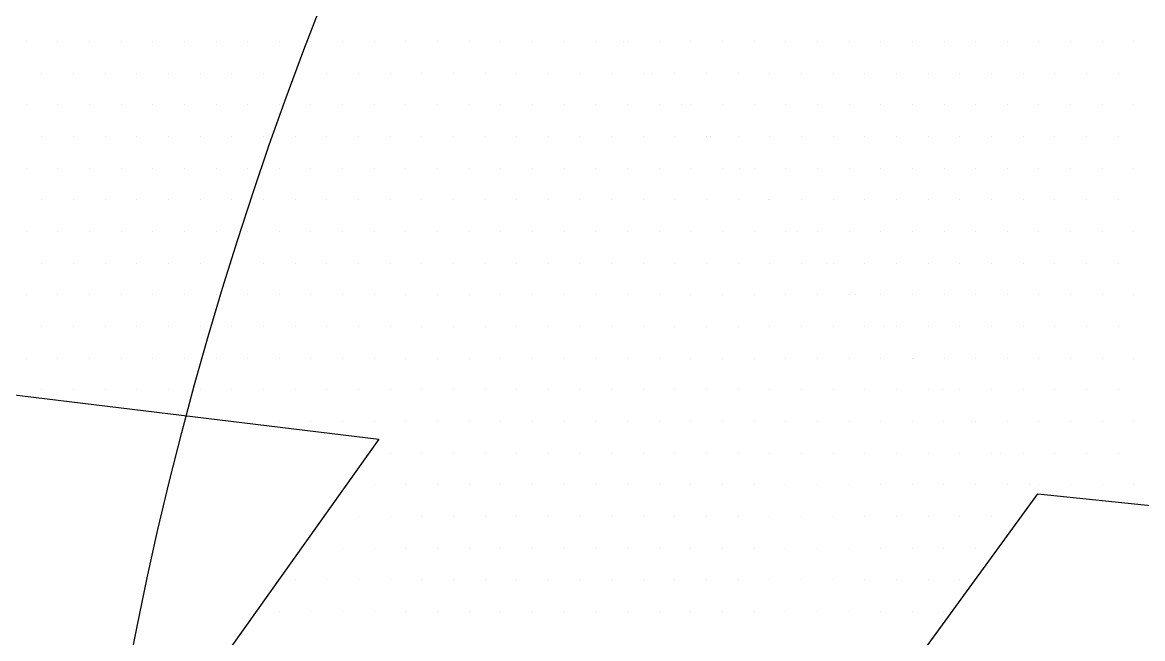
# Model space of a CAD drawing. Header units: metres. Extents: x 9606 to 9900, y 4805 to 4952.
# Drawn here: x 9830.8874 to 9831.277, y 4846.1095 to 4846.3238 of the extents above; entities that cross this region are included whole.
import ezdxf

# ---------------------------------------------------------------- set-up
doc = ezdxf.new("R2010")
doc.units = ezdxf.units.M
doc.header["$LTSCALE"] = 2
doc.linetypes.add('CACHEX2', pattern=[0.75, 0.5, -0.25])
for name, color, linetype in [('CARTOUCHE', 7, 'Continuous'), ('LOGO', 4, 'Continuous'), ('rosace', 7, 'Continuous')]:
    doc.layers.add(name, color=color, linetype=linetype)

# ---------------------------------------------------------------- blocks, each defined once
blk = doc.blocks.new('A$C715108E3')
at = {"layer": 'LOGO', "color": 131}
for p, q in [((-20.065, -10.3954), (-20.065, -10.3954)), ((-19.9737, -10.3954), (-19.9737, -10.3954)), ((-19.8817, -10.3954), (-19.8817, -10.3954)), ((-19.7897, -10.3954), (-19.7897, -10.3954)), ((-19.6979, -10.3954), (-19.6979, -10.3954)), ((-19.6068, -10.3954), (-19.6068, -10.3954)), ((-19.5146, -10.3954), (-19.5146, -10.3954)), ((-19.4228, -10.3954), (-19.4228, -10.3954)), ((-19.3317, -10.3954), (-19.3317, -10.3954)), ((-19.2397, -10.3954), (-19.2397, -10.3954)), ((-19.1476, -10.3954), (-19.1476, -10.3954)), ((-19.0564, -10.3954), (-19.0564, -10.3954)), ((-18.9643, -10.3954), (-18.9643, -10.3954)), ((-18.8725, -10.3954), (-18.8725, -10.3954)), ((-18.7811, -10.3954), (-18.7811, -10.3954)), ((-18.689, -10.3954), (-18.689, -10.3954)), ((-18.5974, -10.3954), (-18.5974, -10.3954)), ((-18.5054, -10.3954), (-18.5054, -10.3954)), ((-18.4141, -10.3954), (-18.4141, -10.3954)), ((-18.3341, -10.3952), (-18.3341, -10.3952)), ((-18.3223, -10.3952), (-18.3223, -10.3952)), ((-18.2302, -10.3952), (-18.2302, -10.3952)), ((-18.139, -10.3952), (-18.139, -10.3952)), ((-18.047, -10.3952), (-18.047, -10.3952)), ((-17.9549, -10.3952), (-17.9549, -10.3952)), ((-17.8637, -10.3952), (-17.8637, -10.3952)), ((-17.7716, -10.3952), (-17.7716, -10.3952)), ((-17.6798, -10.3952), (-17.6798, -10.3952)), ((-17.588, -10.3952), (-17.588, -10.3952)), ((-17.4965, -10.3952), (-17.4965, -10.3952)), ((-17.4047, -10.3952), (-17.4047, -10.3952)), ((-17.3129, -10.3952), (-17.3129, -10.3952)), ((-17.2214, -10.3952), (-17.2214, -10.3952)), ((-17.1296, -10.3952), (-17.1296, -10.3952)), ((-17.0377, -10.3952), (-17.0377, -10.3952)), ((-16.9463, -10.3952), (-16.9463, -10.3952)), ((-16.8544, -10.3952), (-16.8544, -10.3952)), ((-20.0195, -10.4878), (-20.0195, -10.4878)), ((-19.9275, -10.4878), (-19.9275, -10.4878)), ((-19.8354, -10.4878), (-19.8354, -10.4878)), ((-19.7444, -10.4878), (-19.7444, -10.4878)), ((-19.6525, -10.4878), (-19.6525, -10.4878)), ((-19.5605, -10.4878), (-19.5605, -10.4878)), ((-19.4689, -10.4878), (-19.4689, -10.4878)), ((-19.377, -10.4878), (-19.377, -10.4878)), ((-19.2852, -10.4878), (-19.2852, -10.4878)), ((-19.1939, -10.4878), (-19.1939, -10.4878)), ((-19.1019, -10.4878), (-19.1019, -10.4878)), ((-19.0099, -10.4878), (-19.0099, -10.4878)), ((-18.9186, -10.4878), (-18.9186, -10.4878)), ((-18.8268, -10.4878), (-18.8268, -10.4878)), ((-18.7349, -10.4878), (-18.7349, -10.4878)), ((-18.6429, -10.4878), (-18.6429, -10.4878)), ((-18.5517, -10.4878), (-18.5517, -10.4878)), ((-18.4598, -10.4878), (-18.4598, -10.4878)), ((-18.3678, -10.4878), (-18.3678, -10.4878)), ((-18.2765, -10.4878), (-18.2765, -10.4878)), ((-18.2503, -10.4878), (-18.2503, -10.4878)), ((-18.1845, -10.4878), (-18.1845, -10.4878)), ((-18.0925, -10.4878), (-18.0925, -10.4878)), ((-18.0012, -10.4878), (-18.0012, -10.4878)), ((-17.9092, -10.4878), (-17.9092, -10.4878)), ((-17.8174, -10.4878), (-17.8174, -10.4878)), ((-17.7263, -10.4878), (-17.7263, -10.4878)), ((-17.6341, -10.4878), (-17.6341, -10.4878)), ((-17.5424, -10.4878), (-17.5424, -10.4878)), ((-17.4504, -10.4878), (-17.4504, -10.4878)), ((-17.3591, -10.4878), (-17.3591, -10.4878)), ((-17.2671, -10.4878), (-17.2671, -10.4878)), ((-17.1753, -10.4878), (-17.1753, -10.4878)), ((-17.0842, -10.4878), (-17.0842, -10.4878)), ((-16.992, -10.4878), (-16.992, -10.4878)), ((-16.9002, -10.4878), (-16.9002, -10.4878)), ((-20.065, -10.5791), (-20.065, -10.5791)), ((-19.9737, -10.5791), (-19.9737, -10.5791)), ((-19.8817, -10.5791), (-19.8817, -10.5791)), ((-19.7897, -10.5791), (-19.7897, -10.5791)), ((-19.6979, -10.5791), (-19.6979, -10.5791)), ((-19.6068, -10.5791), (-19.6068, -10.5791)), ((-19.5146, -10.5791), (-19.5146, -10.5791)), ((-19.4228, -10.5791), (-19.4228, -10.5791)), ((-19.3317, -10.5791), (-19.3317, -10.5791)), ((-19.2397, -10.5791), (-19.2397, -10.5791)), ((-19.1476, -10.5791), (-19.1476, -10.5791)), ((-19.0564, -10.5791), (-19.0564, -10.5791)), ((-18.9643, -10.5791), (-18.9643, -10.5791)), ((-18.8725, -10.5791), (-18.8725, -10.5791)), ((-18.7811, -10.5791), (-18.7811, -10.5791)), ((-18.689, -10.5791), (-18.689, -10.5791)), ((-18.5974, -10.5791), (-18.5974, -10.5791)), ((-18.5054, -10.5791), (-18.5054, -10.5791)), ((-18.4141, -10.5791), (-18.4141, -10.5791)), ((-18.3221, -10.5791), (-18.3221, -10.5791)), ((-18.2301, -10.5791), (-18.2301, -10.5791)), ((-18.1661, -10.5791), (-18.1661, -10.5791)), ((-18.139, -10.5791), (-18.139, -10.5791)), ((-18.047, -10.5791), (-18.047, -10.5791)), ((-17.9549, -10.5791), (-17.9549, -10.5791)), ((-17.8637, -10.5791), (-17.8637, -10.5791)), ((-17.7716, -10.5791), (-17.7716, -10.5791)), ((-17.6798, -10.5791), (-17.6798, -10.5791)), ((-17.588, -10.5791), (-17.588, -10.5791)), ((-17.4965, -10.5791), (-17.4965, -10.5791)), ((-17.4047, -10.5791), (-17.4047, -10.5791)), ((-17.3129, -10.5791), (-17.3129, -10.5791)), ((-17.2214, -10.5791), (-17.2214, -10.5791)), ((-17.1296, -10.5791), (-17.1296, -10.5791)), ((-17.0377, -10.5791), (-17.0377, -10.5791)), ((-16.9463, -10.5791), (-16.9463, -10.5791)), ((-16.8544, -10.5791), (-16.8544, -10.5791)), ((-20.0195, -10.6704), (-20.0195, -10.6704)), ((-19.9275, -10.6704), (-19.9275, -10.6704)), ((-19.8354, -10.6704), (-19.8354, -10.6704)), ((-19.7444, -10.6704), (-19.7444, -10.6704)), ((-19.6525, -10.6704), (-19.6525, -10.6704)), ((-19.5605, -10.6704), (-19.5605, -10.6704)), ((-19.4689, -10.6704), (-19.4689, -10.6704)), ((-19.377, -10.6704), (-19.377, -10.6704)), ((-19.2852, -10.6704), (-19.2852, -10.6704)), ((-19.1939, -10.6704), (-19.1939, -10.6704)), ((-19.1019, -10.6704), (-19.1019, -10.6704)), ((-19.0099, -10.6704), (-19.0099, -10.6704)), ((-18.9186, -10.6704), (-18.9186, -10.6704)), ((-18.8268, -10.6704), (-18.8268, -10.6704)), ((-18.7349, -10.6704), (-18.7349, -10.6704)), ((-18.6429, -10.6704), (-18.6429, -10.6704)), ((-18.5517, -10.6704), (-18.5517, -10.6704)), ((-18.4598, -10.6704), (-18.4598, -10.6704)), ((-18.3678, -10.6704), (-18.3678, -10.6704)), ((-18.2765, -10.6704), (-18.2765, -10.6704)), ((-18.1847, -10.6704), (-18.1847, -10.6704)), ((-18.0929, -10.6704), (-18.0929, -10.6704)), ((-18.0824, -10.6702), (-18.0824, -10.6702)), ((-18.0012, -10.6702), (-18.0012, -10.6702)), ((-17.9092, -10.6702), (-17.9092, -10.6702)), ((-17.8174, -10.6702), (-17.8174, -10.6702)), ((-17.7263, -10.6702), (-17.7263, -10.6702)), ((-17.6341, -10.6702), (-17.6341, -10.6702)), ((-17.5424, -10.6702), (-17.5424, -10.6702)), ((-17.4504, -10.6702), (-17.4504, -10.6702)), ((-17.3591, -10.6702), (-17.3591, -10.6702)), ((-17.2671, -10.6702), (-17.2671, -10.6702)), ((-17.1753, -10.6702), (-17.1753, -10.6702)), ((-17.0842, -10.6702), (-17.0842, -10.6702)), ((-16.992, -10.6702), (-16.992, -10.6702)), ((-16.9002, -10.6702), (-16.9002, -10.6702)), ((-20.065, -10.7631), (-20.065, -10.7631)), ((-19.9737, -10.7631), (-19.9737, -10.7631)), ((-19.8817, -10.7631), (-19.8817, -10.7631)), ((-19.7897, -10.7631), (-19.7897, -10.7631)), ((-19.6979, -10.7631), (-19.6979, -10.7631)), ((-19.6068, -10.7631), (-19.6068, -10.7631)), ((-19.5146, -10.7631), (-19.5146, -10.7631)), ((-19.4228, -10.7631), (-19.4228, -10.7631)), ((-19.3317, -10.7631), (-19.3317, -10.7631)), ((-19.2397, -10.7631), (-19.2397, -10.7631)), ((-19.1476, -10.7631), (-19.1476, -10.7631)), ((-19.0564, -10.7631), (-19.0564, -10.7631)), ((-18.9643, -10.7631), (-18.9643, -10.7631)), ((-18.8725, -10.7631), (-18.8725, -10.7631)), ((-18.7811, -10.7631), (-18.7811, -10.7631)), ((-18.689, -10.7631), (-18.689, -10.7631)), ((-18.5974, -10.7631), (-18.5974, -10.7631)), ((-18.5054, -10.7631), (-18.5054, -10.7631)), ((-18.4141, -10.7631), (-18.4141, -10.7631)), ((-18.3221, -10.7631), (-18.3221, -10.7631)), ((-18.2301, -10.7631), (-18.2301, -10.7631)), ((-18.139, -10.7631), (-18.139, -10.7631)), ((-18.0468, -10.7631), (-18.0468, -10.7631)), ((-17.998, -10.763), (-17.998, -10.763)), ((-17.9549, -10.763), (-17.9549, -10.763)), ((-17.8637, -10.763), (-17.8637, -10.763)), ((-17.7716, -10.763), (-17.7716, -10.763)), ((-17.6798, -10.763), (-17.6798, -10.763)), ((-17.588, -10.763), (-17.588, -10.763)), ((-17.4965, -10.763), (-17.4965, -10.763)), ((-17.4047, -10.763), (-17.4047, -10.763)), ((-17.3129, -10.763), (-17.3129, -10.763)), ((-17.2214, -10.763), (-17.2214, -10.763)), ((-17.1296, -10.763), (-17.1296, -10.763)), ((-17.0377, -10.763), (-17.0377, -10.763)), ((-16.9463, -10.763), (-16.9463, -10.763)), ((-16.8544, -10.763), (-16.8544, -10.763)), ((-20.0195, -10.8544), (-20.0195, -10.8544)), ((-19.9275, -10.8544), (-19.9275, -10.8544)), ((-19.8354, -10.8544), (-19.8354, -10.8544)), ((-19.7444, -10.8544), (-19.7444, -10.8544)), ((-19.6525, -10.8544), (-19.6525, -10.8544)), ((-19.5605, -10.8544), (-19.5605, -10.8544)), ((-19.4689, -10.8544), (-19.4689, -10.8544)), ((-19.377, -10.8544), (-19.377, -10.8544)), ((-19.2852, -10.8544), (-19.2852, -10.8544)), ((-19.1939, -10.8544), (-19.1939, -10.8544)), ((-19.1019, -10.8544), (-19.1019, -10.8544)), ((-19.0099, -10.8544), (-19.0099, -10.8544)), ((-18.9186, -10.8544), (-18.9186, -10.8544)), ((-18.8268, -10.8544), (-18.8268, -10.8544)), ((-18.7349, -10.8544), (-18.7349, -10.8544)), ((-18.6429, -10.8544), (-18.6429, -10.8544)), ((-18.5517, -10.8544), (-18.5517, -10.8544)), ((-18.4598, -10.8544), (-18.4598, -10.8544)), ((-18.3678, -10.8544), (-18.3678, -10.8544)), ((-18.2765, -10.8544), (-18.2765, -10.8544)), ((-18.1847, -10.8544), (-18.1847, -10.8544)), ((-18.0929, -10.8544), (-18.0929, -10.8544)), ((-18.0014, -10.8544), (-18.0014, -10.8544)), ((-17.9137, -10.8542), (-17.9137, -10.8542)), ((-17.9092, -10.8542), (-17.9092, -10.8542)), ((-17.8174, -10.8542), (-17.8174, -10.8542)), ((-17.7263, -10.8542), (-17.7263, -10.8542)), ((-17.6341, -10.8542), (-17.6341, -10.8542)), ((-17.5424, -10.8542), (-17.5424, -10.8542)), ((-17.4504, -10.8542), (-17.4504, -10.8542)), ((-17.3591, -10.8542), (-17.3591, -10.8542)), ((-17.2671, -10.8542), (-17.2671, -10.8542)), ((-17.1753, -10.8542), (-17.1753, -10.8542)), ((-17.0842, -10.8542), (-17.0842, -10.8542)), ((-16.992, -10.8542), (-16.992, -10.8542)), ((-16.9002, -10.8542), (-16.9002, -10.8542)), ((-20.065, -10.9455), (-20.065, -10.9455)), ((-19.9737, -10.9455), (-19.9737, -10.9455)), ((-19.8817, -10.9455), (-19.8817, -10.9455)), ((-19.7897, -10.9455), (-19.7897, -10.9455)), ((-19.6979, -10.9455), (-19.6979, -10.9455)), ((-19.6068, -10.9455), (-19.6068, -10.9455)), ((-19.5146, -10.9455), (-19.5146, -10.9455)), ((-19.4228, -10.9455), (-19.4228, -10.9455)), ((-19.3317, -10.9455), (-19.3317, -10.9455)), ((-19.2397, -10.9455), (-19.2397, -10.9455)), ((-19.1476, -10.9455), (-19.1476, -10.9455)), ((-19.0564, -10.9455), (-19.0564, -10.9455)), ((-18.9643, -10.9455), (-18.9643, -10.9455)), ((-18.8725, -10.9455), (-18.8725, -10.9455)), ((-18.7811, -10.9455), (-18.7811, -10.9455)), ((-18.689, -10.9455), (-18.689, -10.9455)), ((-18.5974, -10.9455), (-18.5974, -10.9455)), ((-18.5054, -10.9455), (-18.5054, -10.9455)), ((-18.4141, -10.9455), (-18.4141, -10.9455)), ((-18.3221, -10.9455), (-18.3221, -10.9455)), ((-18.2301, -10.9455), (-18.2301, -10.9455)), ((-18.139, -10.9455), (-18.139, -10.9455)), ((-18.0468, -10.9455), (-18.0468, -10.9455)), ((-17.9549, -10.9455), (-17.9549, -10.9455)), ((-17.8639, -10.9455), (-17.8639, -10.9455)), ((-17.8301, -10.9455), (-17.8301, -10.9455)), ((-17.7716, -10.9455), (-17.7716, -10.9455)), ((-17.6798, -10.9455), (-17.6798, -10.9455)), ((-17.588, -10.9455), (-17.588, -10.9455)), ((-17.4965, -10.9455), (-17.4965, -10.9455)), ((-17.4047, -10.9455), (-17.4047, -10.9455)), ((-17.3129, -10.9455), (-17.3129, -10.9455)), ((-17.2214, -10.9455), (-17.2214, -10.9455)), ((-17.1296, -10.9455), (-17.1296, -10.9455)), ((-17.0377, -10.9455), (-17.0377, -10.9455)), ((-16.9463, -10.9455), (-16.9463, -10.9455)), ((-16.8544, -10.9455), (-16.8544, -10.9455)), ((-20.0195, -11.0383), (-20.0195, -11.0383)), ((-19.9275, -11.0383), (-19.9275, -11.0383)), ((-19.8354, -11.0383), (-19.8354, -11.0383)), ((-19.7444, -11.0383), (-19.7444, -11.0383)), ((-19.6525, -11.0383), (-19.6525, -11.0383)), ((-19.5605, -11.0383), (-19.5605, -11.0383)), ((-19.4689, -11.0383), (-19.4689, -11.0383)), ((-19.377, -11.0383), (-19.377, -11.0383)), ((-19.2852, -11.0383), (-19.2852, -11.0383)), ((-19.1939, -11.0383), (-19.1939, -11.0383)), ((-19.1019, -11.0383), (-19.1019, -11.0383)), ((-19.0099, -11.0383), (-19.0099, -11.0383)), ((-18.9186, -11.0383), (-18.9186, -11.0383)), ((-18.8268, -11.0383), (-18.8268, -11.0383)), ((-18.7349, -11.0383), (-18.7349, -11.0383)), ((-18.6429, -11.0383), (-18.6429, -11.0383)), ((-18.5517, -11.0383), (-18.5517, -11.0383)), ((-18.4598, -11.0383), (-18.4598, -11.0383)), ((-18.3678, -11.0383), (-18.3678, -11.0383)), ((-18.2765, -11.0383), (-18.2765, -11.0383)), ((-18.1847, -11.0383), (-18.1847, -11.0383)), ((-18.0929, -11.0383), (-18.0929, -11.0383)), ((-18.0014, -11.0383), (-18.0014, -11.0383)), ((-17.9096, -11.0383), (-17.9096, -11.0383)), ((-17.8176, -11.0383), (-17.8176, -11.0383)), ((-17.7458, -11.0383), (-17.7458, -11.0383)), ((-17.7263, -11.0383), (-17.7263, -11.0383)), ((-17.6341, -11.0383), (-17.6341, -11.0383)), ((-17.5424, -11.0383), (-17.5424, -11.0383)), ((-17.4504, -11.0383), (-17.4504, -11.0383)), ((-17.3591, -11.0383), (-17.3591, -11.0383)), ((-17.2671, -11.0383), (-17.2671, -11.0383)), ((-17.1753, -11.0383), (-17.1753, -11.0383)), ((-17.0842, -11.0383), (-17.0842, -11.0383)), ((-16.992, -11.0383), (-16.992, -11.0383)), ((-16.9002, -11.0383), (-16.9002, -11.0383)), ((-20.065, -11.1293), (-20.065, -11.1293)), ((-19.9737, -11.1293), (-19.9737, -11.1293)), ((-19.8817, -11.1293), (-19.8817, -11.1293)), ((-19.7897, -11.1293), (-19.7897, -11.1293)), ((-19.6979, -11.1293), (-19.6979, -11.1293)), ((-19.6068, -11.1293), (-19.6068, -11.1293)), ((-19.5146, -11.1293), (-19.5146, -11.1293)), ((-19.4228, -11.1293), (-19.4228, -11.1293)), ((-19.3317, -11.1293), (-19.3317, -11.1293)), ((-19.2397, -11.1293), (-19.2397, -11.1293)), ((-19.1476, -11.1293), (-19.1476, -11.1293)), ((-19.0564, -11.1293), (-19.0564, -11.1293)), ((-18.9643, -11.1293), (-18.9643, -11.1293)), ((-18.8725, -11.1293), (-18.8725, -11.1293)), ((-18.7811, -11.1293), (-18.7811, -11.1293)), ((-18.689, -11.1293), (-18.689, -11.1293)), ((-18.5974, -11.1293), (-18.5974, -11.1293)), ((-18.5054, -11.1293), (-18.5054, -11.1293)), ((-18.4141, -11.1293), (-18.4141, -11.1293)), ((-18.3221, -11.1293), (-18.3221, -11.1293)), ((-18.2301, -11.1293), (-18.2301, -11.1293)), ((-18.139, -11.1293), (-18.139, -11.1293)), ((-18.0468, -11.1293), (-18.0468, -11.1293)), ((-17.9549, -11.1293), (-17.9549, -11.1293)), ((-17.8639, -11.1293), (-17.8639, -11.1293)), ((-17.7718, -11.1293), (-17.7718, -11.1293)), ((-17.68, -11.1293), (-17.68, -11.1293)), ((-17.662, -11.1293), (-17.662, -11.1293)), ((-17.588, -11.1293), (-17.588, -11.1293)), ((-17.4965, -11.1293), (-17.4965, -11.1293)), ((-17.4047, -11.1293), (-17.4047, -11.1293)), ((-17.3129, -11.1293), (-17.3129, -11.1293)), ((-17.2214, -11.1293), (-17.2214, -11.1293)), ((-17.1296, -11.1293), (-17.1296, -11.1293)), ((-17.0377, -11.1293), (-17.0377, -11.1293)), ((-16.9463, -11.1293), (-16.9463, -11.1293)), ((-16.8544, -11.1293), (-16.8544, -11.1293)), ((-20.0195, -11.2208), (-20.0195, -11.2208)), ((-19.9275, -11.2208), (-19.9275, -11.2208)), ((-19.8354, -11.2208), (-19.8354, -11.2208)), ((-19.7444, -11.2208), (-19.7444, -11.2208)), ((-19.6525, -11.2208), (-19.6525, -11.2208)), ((-19.5605, -11.2208), (-19.5605, -11.2208)), ((-19.4689, -11.2208), (-19.4689, -11.2208)), ((-19.377, -11.2208), (-19.377, -11.2208)), ((-19.2852, -11.2208), (-19.2852, -11.2208)), ((-19.1939, -11.2208), (-19.1939, -11.2208)), ((-19.1019, -11.2208), (-19.1019, -11.2208)), ((-19.0099, -11.2208), (-19.0099, -11.2208)), ((-18.9186, -11.2208), (-18.9186, -11.2208)), ((-18.8268, -11.2208), (-18.8268, -11.2208)), ((-18.7349, -11.2208), (-18.7349, -11.2208)), ((-18.6429, -11.2208), (-18.6429, -11.2208)), ((-18.5517, -11.2208), (-18.5517, -11.2208)), ((-18.4598, -11.2208), (-18.4598, -11.2208)), ((-18.3678, -11.2208), (-18.3678, -11.2208)), ((-18.2765, -11.2208), (-18.2765, -11.2208)), ((-18.1847, -11.2208), (-18.1847, -11.2208)), ((-18.0929, -11.2208), (-18.0929, -11.2208)), ((-18.0014, -11.2208), (-18.0014, -11.2208)), ((-17.9096, -11.2208), (-17.9096, -11.2208)), ((-17.8176, -11.2208), (-17.8176, -11.2208)), ((-17.7263, -11.2208), (-17.7263, -11.2208)), ((-17.6341, -11.2208), (-17.6341, -11.2208)), ((-17.5779, -11.2208), (-17.5779, -11.2208)), ((-17.5424, -11.2208), (-17.5424, -11.2208)), ((-17.4504, -11.2208), (-17.4504, -11.2208)), ((-17.3591, -11.2208), (-17.3591, -11.2208)), ((-17.2671, -11.2208), (-17.2671, -11.2208)), ((-17.1753, -11.2208), (-17.1753, -11.2208)), ((-17.0842, -11.2208), (-17.0842, -11.2208)), ((-16.992, -11.2208), (-16.992, -11.2208)), ((-16.9002, -11.2208), (-16.9002, -11.2208)), ((-20.065, -11.3132), (-20.065, -11.3132)), ((-19.9737, -11.3132), (-19.9737, -11.3132)), ((-19.8817, -11.3132), (-19.8817, -11.3132)), ((-19.7897, -11.3132), (-19.7897, -11.3132)), ((-19.6979, -11.3132), (-19.6979, -11.3132)), ((-19.6068, -11.3132), (-19.6068, -11.3132)), ((-19.5146, -11.3132), (-19.5146, -11.3132)), ((-19.4228, -11.3132), (-19.4228, -11.3132)), ((-19.3317, -11.3132), (-19.3317, -11.3132)), ((-19.2397, -11.3132), (-19.2397, -11.3132)), ((-19.1476, -11.3132), (-19.1476, -11.3132)), ((-19.0564, -11.3132), (-19.0564, -11.3132)), ((-18.9643, -11.3132), (-18.9643, -11.3132)), ((-18.8725, -11.3132), (-18.8725, -11.3132)), ((-18.7811, -11.3132), (-18.7811, -11.3132)), ((-18.689, -11.3132), (-18.689, -11.3132)), ((-18.5974, -11.3132), (-18.5974, -11.3132)), ((-18.5054, -11.3132), (-18.5054, -11.3132)), ((-18.4141, -11.3132), (-18.4141, -11.3132)), ((-18.3221, -11.3132), (-18.3221, -11.3132)), ((-18.2301, -11.3132), (-18.2301, -11.3132)), ((-18.139, -11.3132), (-18.139, -11.3132)), ((-18.0468, -11.3132), (-18.0468, -11.3132)), ((-17.9549, -11.3132), (-17.9549, -11.3132)), ((-17.8639, -11.3132), (-17.8639, -11.3132)), ((-17.7718, -11.3132), (-17.7718, -11.3132)), ((-17.68, -11.3132), (-17.68, -11.3132)), ((-17.588, -11.3132), (-17.588, -11.3132)), ((-17.4967, -11.3132), (-17.4967, -11.3132)), ((-17.4939, -11.3132), (-17.4939, -11.3132)), ((-17.4047, -11.3132), (-17.4047, -11.3132)), ((-17.3129, -11.3132), (-17.3129, -11.3132)), ((-17.2214, -11.3132), (-17.2214, -11.3132)), ((-17.1296, -11.3132), (-17.1296, -11.3132)), ((-17.0377, -11.3132), (-17.0377, -11.3132)), ((-16.9463, -11.3132), (-16.9463, -11.3132)), ((-16.8544, -11.3132), (-16.8544, -11.3132)), ((-20.0195, -11.4045), (-20.0195, -11.4045)), ((-19.9275, -11.4045), (-19.9275, -11.4045)), ((-19.8354, -11.4045), (-19.8354, -11.4045)), ((-19.7444, -11.4045), (-19.7444, -11.4045)), ((-19.6525, -11.4045), (-19.6525, -11.4045)), ((-19.5605, -11.4045), (-19.5605, -11.4045)), ((-19.4689, -11.4045), (-19.4689, -11.4045)), ((-19.377, -11.4045), (-19.377, -11.4045)), ((-19.2852, -11.4045), (-19.2852, -11.4045)), ((-19.1939, -11.4045), (-19.1939, -11.4045)), ((-19.1019, -11.4045), (-19.1019, -11.4045)), ((-19.0099, -11.4045), (-19.0099, -11.4045)), ((-18.9186, -11.4045), (-18.9186, -11.4045)), ((-18.8268, -11.4045), (-18.8268, -11.4045)), ((-18.7349, -11.4045), (-18.7349, -11.4045)), ((-18.6429, -11.4045), (-18.6429, -11.4045)), ((-18.5517, -11.4045), (-18.5517, -11.4045)), ((-18.4598, -11.4045), (-18.4598, -11.4045)), ((-18.3678, -11.4045), (-18.3678, -11.4045)), ((-18.2765, -11.4045), (-18.2765, -11.4045)), ((-18.1847, -11.4045), (-18.1847, -11.4045)), ((-18.0929, -11.4045), (-18.0929, -11.4045)), ((-18.0014, -11.4045), (-18.0014, -11.4045)), ((-17.9096, -11.4045), (-17.9096, -11.4045)), ((-17.8176, -11.4045), (-17.8176, -11.4045)), ((-17.7263, -11.4045), (-17.7263, -11.4045)), ((-17.6341, -11.4045), (-17.6341, -11.4045)), ((-17.5422, -11.4045), (-17.5422, -11.4045)), ((-17.4504, -11.4045), (-17.4504, -11.4045)), ((-17.4096, -11.4048), (-17.4096, -11.4048)), ((-17.3591, -11.4048), (-17.3591, -11.4048)), ((-17.2671, -11.4048), (-17.2671, -11.4048)), ((-17.1753, -11.4048), (-17.1753, -11.4048)), ((-17.0842, -11.4048), (-17.0842, -11.4048)), ((-16.992, -11.4048), (-16.992, -11.4048)), ((-16.9002, -11.4048), (-16.9002, -11.4048)), ((-19.4647, -11.4959), (-19.4647, -11.4959)), ((-19.4228, -11.4959), (-19.4228, -11.4959)), ((-19.3317, -11.4959), (-19.3317, -11.4959)), ((-19.2397, -11.4959), (-19.2397, -11.4959)), ((-19.1476, -11.4959), (-19.1476, -11.4959)), ((-19.0564, -11.4959), (-19.0564, -11.4959)), ((-18.9643, -11.4959), (-18.9643, -11.4959)), ((-18.8725, -11.4959), (-18.8725, -11.4959)), ((-18.7811, -11.4959), (-18.7811, -11.4959)), ((-18.689, -11.4959), (-18.689, -11.4959)), ((-18.5974, -11.4959), (-18.5974, -11.4959)), ((-18.5054, -11.4959), (-18.5054, -11.4959)), ((-18.4141, -11.4959), (-18.4141, -11.4959)), ((-18.3221, -11.4959), (-18.3221, -11.4959)), ((-18.2301, -11.4959), (-18.2301, -11.4959)), ((-18.139, -11.4959), (-18.139, -11.4959)), ((-18.0468, -11.4959), (-18.0468, -11.4959)), ((-17.9549, -11.4959), (-17.9549, -11.4959)), ((-17.8639, -11.4959), (-17.8639, -11.4959)), ((-17.7718, -11.4959), (-17.7718, -11.4959)), ((-17.68, -11.4959), (-17.68, -11.4959)), ((-17.588, -11.4959), (-17.588, -11.4959)), ((-17.4967, -11.4959), (-17.4967, -11.4959)), ((-17.4051, -11.4959), (-17.4051, -11.4959)), ((-17.3252, -11.4959), (-17.3252, -11.4959)), ((-17.3129, -11.4959), (-17.3129, -11.4959)), ((-17.2214, -11.4959), (-17.2214, -11.4959)), ((-17.1296, -11.4959), (-17.1296, -11.4959)), ((-17.0377, -11.4959), (-17.0377, -11.4959)), ((-16.9463, -11.4959), (-16.9463, -11.4959)), ((-16.8544, -11.4959), (-16.8544, -11.4959)), ((-19.0715, -11.5885), (-19.0715, -11.5885)), ((-19.0099, -11.5885), (-19.0099, -11.5885)), ((-18.9186, -11.5885), (-18.9186, -11.5885)), ((-18.8268, -11.5885), (-18.8268, -11.5885)), ((-18.7349, -11.5885), (-18.7349, -11.5885)), ((-18.6429, -11.5885), (-18.6429, -11.5885)), ((-18.5517, -11.5885), (-18.5517, -11.5885)), ((-18.4598, -11.5885), (-18.4598, -11.5885)), ((-18.3678, -11.5885), (-18.3678, -11.5885)), ((-18.2765, -11.5885), (-18.2765, -11.5885)), ((-18.1847, -11.5885), (-18.1847, -11.5885)), ((-18.0929, -11.5885), (-18.0929, -11.5885)), ((-18.0014, -11.5885), (-18.0014, -11.5885)), ((-17.9096, -11.5885), (-17.9096, -11.5885)), ((-17.8176, -11.5885), (-17.8176, -11.5885)), ((-17.7263, -11.5885), (-17.7263, -11.5885)), ((-17.6341, -11.5885), (-17.6341, -11.5885)), ((-17.5422, -11.5885), (-17.5422, -11.5885)), ((-17.4504, -11.5885), (-17.4504, -11.5885)), ((-17.359, -11.5885), (-17.359, -11.5885)), ((-17.2671, -11.5885), (-17.2671, -11.5885)), ((-17.2416, -11.5885), (-17.2416, -11.5885)), ((-17.1753, -11.5885), (-17.1753, -11.5885)), ((-17.0842, -11.5885), (-17.0842, -11.5885)), ((-16.992, -11.5885), (-16.992, -11.5885)), ((-16.9002, -11.5885), (-16.9002, -11.5885)), ((-19.1369, -11.6798), (-19.1369, -11.6798)), ((-19.0564, -11.6798), (-19.0564, -11.6798)), ((-18.9643, -11.6798), (-18.9643, -11.6798)), ((-18.8725, -11.6798), (-18.8725, -11.6798)), ((-18.7811, -11.6798), (-18.7811, -11.6798)), ((-18.689, -11.6798), (-18.689, -11.6798)), ((-18.5974, -11.6798), (-18.5974, -11.6798)), ((-18.5054, -11.6798), (-18.5054, -11.6798)), ((-18.4141, -11.6798), (-18.4141, -11.6798)), ((-18.3221, -11.6798), (-18.3221, -11.6798)), ((-18.2301, -11.6798), (-18.2301, -11.6798)), ((-18.139, -11.6798), (-18.139, -11.6798)), ((-18.0468, -11.6798), (-18.0468, -11.6798)), ((-17.9549, -11.6798), (-17.9549, -11.6798)), ((-17.8639, -11.6798), (-17.8639, -11.6798)), ((-17.7718, -11.6798), (-17.7718, -11.6798)), ((-17.68, -11.6798), (-17.68, -11.6798)), ((-17.588, -11.6798), (-17.588, -11.6798)), ((-17.4967, -11.6798), (-17.4967, -11.6798)), ((-17.4051, -11.6798), (-17.4051, -11.6798)), ((-17.3129, -11.6798), (-17.3129, -11.6798)), ((-17.2214, -11.6798), (-17.2214, -11.6798)), ((-17.1573, -11.68), (-17.1573, -11.68)), ((-17.1296, -11.68), (-17.1296, -11.68)), ((-17.0377, -11.68), (-17.0377, -11.68)), ((-16.9463, -11.68), (-16.9463, -11.68)), ((-16.8544, -11.68), (-16.8544, -11.68)), ((-19.202, -11.7722), (-19.202, -11.7722)), ((-19.1939, -11.7722), (-19.1939, -11.7722)), ((-19.1019, -11.7722), (-19.1019, -11.7722)), ((-19.0099, -11.7722), (-19.0099, -11.7722)), ((-18.9186, -11.7722), (-18.9186, -11.7722)), ((-18.8268, -11.7722), (-18.8268, -11.7722)), ((-18.7349, -11.7722), (-18.7349, -11.7722)), ((-18.6429, -11.7722), (-18.6429, -11.7722)), ((-18.5517, -11.7722), (-18.5517, -11.7722)), ((-18.4598, -11.7722), (-18.4598, -11.7722)), ((-18.3678, -11.7722), (-18.3678, -11.7722)), ((-18.2765, -11.7722), (-18.2765, -11.7722)), ((-18.1847, -11.7722), (-18.1847, -11.7722)), ((-18.0929, -11.7722), (-18.0929, -11.7722)), ((-18.0014, -11.7722), (-18.0014, -11.7722)), ((-17.9096, -11.7722), (-17.9096, -11.7722)), ((-17.8176, -11.7722), (-17.8176, -11.7722)), ((-17.7263, -11.7722), (-17.7263, -11.7722)), ((-17.6341, -11.7722), (-17.6341, -11.7722)), ((-17.5422, -11.7722), (-17.5422, -11.7722)), ((-17.4504, -11.7722), (-17.4504, -11.7722)), ((-17.359, -11.7722), (-17.359, -11.7722)), ((-17.2671, -11.7722), (-17.2671, -11.7722)), ((-19.2672, -11.8636), (-19.2672, -11.8636)), ((-19.2397, -11.8636), (-19.2397, -11.8636)), ((-19.1476, -11.8636), (-19.1476, -11.8636)), ((-19.0564, -11.8636), (-19.0564, -11.8636)), ((-18.9643, -11.8636), (-18.9643, -11.8636)), ((-18.8725, -11.8636), (-18.8725, -11.8636)), ((-18.7811, -11.8636), (-18.7811, -11.8636)), ((-18.689, -11.8636), (-18.689, -11.8636)), ((-18.5974, -11.8636), (-18.5974, -11.8636)), ((-18.5054, -11.8636), (-18.5054, -11.8636)), ((-18.4141, -11.8636), (-18.4141, -11.8636)), ((-18.3221, -11.8636), (-18.3221, -11.8636)), ((-18.2301, -11.8636), (-18.2301, -11.8636)), ((-18.139, -11.8636), (-18.139, -11.8636)), ((-18.0468, -11.8636), (-18.0468, -11.8636)), ((-17.9549, -11.8636), (-17.9549, -11.8636)), ((-17.8639, -11.8636), (-17.8639, -11.8636)), ((-17.7718, -11.8636), (-17.7718, -11.8636)), ((-17.68, -11.8636), (-17.68, -11.8636)), ((-17.588, -11.8636), (-17.588, -11.8636)), ((-17.4967, -11.8636), (-17.4967, -11.8636)), ((-17.4051, -11.8636), (-17.4051, -11.8636)), ((-17.3129, -11.8636), (-17.3129, -11.8636)), ((-19.3328, -11.9553), (-19.3328, -11.9553)), ((-19.2852, -11.9553), (-19.2852, -11.9553)), ((-19.1939, -11.9553), (-19.1939, -11.9553)), ((-19.1019, -11.9553), (-19.1019, -11.9553)), ((-19.0099, -11.9553), (-19.0099, -11.9553)), ((-18.9186, -11.9553), (-18.9186, -11.9553)), ((-18.8268, -11.9553), (-18.8268, -11.9553)), ((-18.7349, -11.9553), (-18.7349, -11.9553)), ((-18.6429, -11.9553), (-18.6429, -11.9553)), ((-18.5517, -11.9553), (-18.5517, -11.9553)), ((-18.4598, -11.9553), (-18.4598, -11.9553)), ((-18.3678, -11.9553), (-18.3678, -11.9553)), ((-18.2765, -11.9553), (-18.2765, -11.9553)), ((-18.1847, -11.9553), (-18.1847, -11.9553)), ((-18.0929, -11.9553), (-18.0929, -11.9553)), ((-18.0014, -11.9553), (-18.0014, -11.9553)), ((-17.9096, -11.9553), (-17.9096, -11.9553)), ((-17.8176, -11.9553), (-17.8176, -11.9553)), ((-17.7263, -11.9553), (-17.7263, -11.9553)), ((-17.6341, -11.9553), (-17.6341, -11.9553)), ((-17.5422, -11.9553), (-17.5422, -11.9553)), ((-17.4504, -11.9553), (-17.4504, -11.9553)), ((-17.359, -11.9553), (-17.359, -11.9553)), ((-19.3976, -12.0473), (-19.3976, -12.0473)), ((-19.3317, -12.0473), (-19.3317, -12.0473)), ((-19.2397, -12.0473), (-19.2397, -12.0473)), ((-19.1476, -12.0473), (-19.1476, -12.0473)), ((-19.0564, -12.0473), (-19.0564, -12.0473)), ((-18.9643, -12.0473), (-18.9643, -12.0473)), ((-18.8725, -12.0473), (-18.8725, -12.0473)), ((-18.7811, -12.0473), (-18.7811, -12.0473)), ((-18.689, -12.0473), (-18.689, -12.0473)), ((-18.5974, -12.0473), (-18.5974, -12.0473)), ((-18.5054, -12.0473), (-18.5054, -12.0473)), ((-18.4141, -12.0473), (-18.4141, -12.0473)), ((-18.3221, -12.0473), (-18.3221, -12.0473)), ((-18.2301, -12.0473), (-18.2301, -12.0473)), ((-18.139, -12.0473), (-18.139, -12.0473)), ((-18.0468, -12.0473), (-18.0468, -12.0473)), ((-17.9549, -12.0473), (-17.9549, -12.0473)), ((-17.8639, -12.0473), (-17.8639, -12.0473)), ((-17.7718, -12.0473), (-17.7718, -12.0473)), ((-17.68, -12.0473), (-17.68, -12.0473)), ((-17.588, -12.0473), (-17.588, -12.0473)), ((-17.4967, -12.0473), (-17.4967, -12.0473)), ((-17.4051, -12.0473), (-17.4051, -12.0473))]:
    blk.add_line(p, q, dxfattribs=at)
blk.add_lwpolyline([(-19.9715, -4.6917), (-20.3358, -5.3705), (-20.5244, -6.0493), (-18.8268, -9.8581), (-21.759, -9.5491), (-21.8471, -10.1027), (-21.9097, -10.8565), (-21.9352, -11.1957), (-19.0429, -11.5482), (-21.5982, -15.1374), (-21.3595, -15.879), (-21.1447, -16.5576), (-21.0193, -16.9601), (-20.5289, -16.3696), (-17.1333, -11.706), (-13.6302, -12.0681)], dxfattribs=at)
blk = doc.blocks.new('A$C581E6685')
at = {"layer": 'rosace', "color": 32, "linetype": 'CACHEX2', "ltscale": 1.5}
blk.add_ellipse((-38.0538, 23.8138), major_axis=(-19.0311, -3.534), ratio=0.590567, dxfattribs=at)
at = {"layer": 'rosace', "color": 32}
blk.add_ellipse((-37.6144, 23.8499), major_axis=(-13.5768, -4.2839), ratio=0.791971, dxfattribs=at)
at = {"layer": 'CARTOUCHE'}
blk.add_blockref('A$C715108E3', (-31.6739, 36.3189), dxfattribs=at)

msp = doc.modelspace()

# ---------------------------------------------------------------- linework, layer by layer
at = {"layer": 'CARTOUCHE'}
msp.add_rational_spline([(9829.64323, 4848.05468), (9829.64323, 4845.87645), (9829.64323, 4843.69822), (9829.64323, 4842.93022), (9830.41123, 4842.93022), (9839.51909, 4842.93022), (9848.62694, 4842.93022), (9849.39494, 4842.93022), (9849.39494, 4843.69822), (9849.39494, 4845.87645), (9849.39494, 4848.05468), (9849.39494, 4848.82268), (9848.62694, 4848.82268), (9839.51909, 4848.82268), (9830.41123, 4848.82268), (9829.64323, 4848.82268), (9829.64323, 4848.05468)], [1, 1, 1, 0.707106781187, 1, 1, 1, 0.707106781187, 1, 1, 1, 0.707106781187, 1, 1, 1, 0.707106781187, 1], degree=2, knots=[0, 0, 0, 1, 1, 2.570796, 2.570796, 3.570796, 3.570796, 5.141593, 5.141593, 6.141593, 6.141593, 7.712389, 7.712389, 8.712389, 8.712389, 10.283185, 10.283185, 10.283185], dxfattribs=at)

# ---------------------------------------------------------------- block references
at = {"layer": 'CARTOUCHE', "xscale": 0.12, "yscale": 0.12, "zscale": 0.12}
msp.add_blockref('A$C581E6685', (9837.09738, 4843.20633), dxfattribs=at)

doc.saveas('drawing.dxf')
